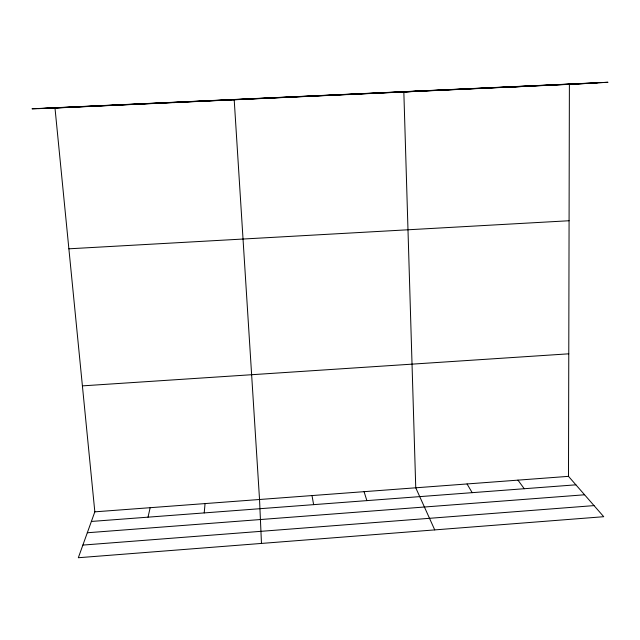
<?xml version="1.0" encoding="UTF-8"?>
<svg xmlns="http://www.w3.org/2000/svg" width="640" height="640" viewBox="0 0 640 640"><rect width="100%" height="100%" fill="white"/><g stroke="black" fill="none" stroke-linecap="round" stroke-linejoin="round"><path stroke-width="0.96" d="M568.496 476.352L569.392 84.408L608 82.272L32 108.8L55 108.112L94.832 511.84L78.328 557.728L603.728 516.704L568.496 476.352L94.832 511.84M204.208 512.92L205.064 503.584M148.016 517.16L150.168 507.696M291.216 97.224L292.448 97.096M87.304 532.76L584.592 494.784M82.872 545.08L594.048 505.608M347.76 94.616L350.4 94.424M91.376 521.448L575.896 484.824M423.184 90.784L403.84 92.032L415.752 487.8L434.736 529.896M82.4 385.872L568.776 353.816M459.472 89.472L464.864 89.152M514.656 86.928L521.384 86.544M68.88 248.808L569.08 220.744M38.384 108.608L597.32 82.864M44.568 108.424L586.944 83.432M50.224 108.256L577.44 83.96M112.024 105.408L115.248 105.336M173.28 102.584L174.976 102.584M233.256 99.528L234.208 99.848L259.536 499.504L261.472 543.424M517.96 480.136L524.24 488.728M467.048 483.952L472.184 492.664M364.072 491.672L366.88 500.624M312.008 495.568L313.624 504.648"/></g></svg>
